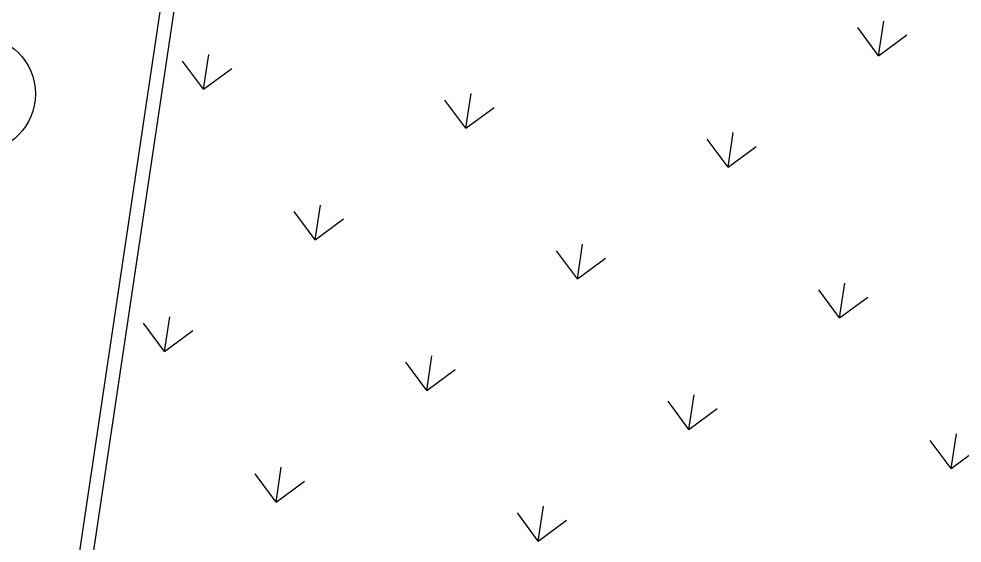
# Model space of a CAD drawing. Header units: millimetres. Extents: x 338 to 506, y 179 to 335.
# Drawn here: x 458.06 to 468.29, y 221.02 to 226.71 of the extents above; entities that cross this region are included whole.
import ezdxf

# ---------------------------------------------------------------- set-up
doc = ezdxf.new("R2010")
doc.units = ezdxf.units.MM
doc.linetypes.add('DASHED2', pattern=[0.375, 0.25, -0.125])
for name, color, linetype in [('ANDEN', 251, 'Continuous'), ('EJES_DE_COLUMNA', 255, 'DASHED2'), ('MUROS', 32, 'Continuous')]:
    doc.layers.add(name, color=color, linetype=linetype)

# ---------------------------------------------------------------- blocks, each defined once
blk = doc.blocks.new('*X965')
at = {"color": 0}
for p, q in [((50.718, 32.933), (50.987, 33.203)), ((53.592, 32.933), (53.861, 33.203)), ((50.718, 32.933), (50.987, 32.664)), ((50.718, 32.933), (51.099, 32.933)), ((53.592, 32.933), (53.861, 32.664)), ((53.592, 32.933), (53.973, 32.933)), ((49.281, 31.496), (49.551, 31.766)), ((52.155, 31.496), (52.424, 31.766)), ((49.281, 31.496), (49.551, 31.227)), ((49.281, 31.496), (49.662, 31.496)), ((52.155, 31.496), (52.424, 31.227)), ((52.155, 31.496), (52.536, 31.496)), ((50.718, 30.059), (50.987, 30.329)), ((53.592, 30.059), (53.861, 30.329)), ((50.718, 30.059), (50.987, 29.79)), ((50.718, 30.059), (51.099, 30.059)), ((53.592, 30.059), (53.861, 29.79)), ((53.592, 30.059), (53.973, 30.059)), ((49.281, 28.623), (49.551, 28.892)), ((52.155, 28.623), (52.424, 28.892)), ((49.281, 28.623), (49.551, 28.353)), ((49.281, 28.623), (49.662, 28.623)), ((52.155, 28.623), (52.424, 28.353)), ((52.155, 28.623), (52.536, 28.623)), ((50.718, 27.186), (50.987, 27.455)), ((53.592, 27.186), (53.861, 27.455)), ((50.718, 27.186), (50.987, 26.916)), ((50.718, 27.186), (51.099, 27.186)), ((53.592, 27.186), (53.861, 26.916)), ((53.592, 27.186), (53.973, 27.186)), ((52.155, 25.749), (52.424, 26.018)), ((55.029, 25.749), (55.298, 26.018)), ((52.155, 25.749), (52.424, 25.479)), ((52.155, 25.749), (52.536, 25.749)), ((55.029, 25.749), (55.298, 25.479)), ((55.029, 25.749), (55.41, 25.749)), ((50.718, 24.312), (50.987, 24.581)), ((50.718, 24.312), (50.987, 24.043)), ((50.718, 24.312), (51.099, 24.312))]:
    blk.add_line(p, q, dxfattribs=at)
blk = doc.blocks.new('EJES_ESTRUCTURALES')
at = {"layer": 'EJES_DE_COLUMNA', "color": 9, "linetype": 'Continuous'}
blk.add_circle((684.40203, 130.6363), 0.63, dxfattribs=at)
blk = doc.blocks.new('A$C7152A42C')
at = {"layer": 'ANDEN'}
for points in [[(122.05847, 33.52703), (122.05847, 2.91598), (35.6068, 17.59263), (35.6068, 33.52703)], [(121.90847, 33.37703), (121.90847, 3.09359), (35.7568, 17.71931), (35.7568, 33.37703)]]:
    blk.add_lwpolyline(points, close=True, dxfattribs=at)
at = {"layer": 'ANDEN', "color": 251, "linetype": 'Continuous'}
blk.add_blockref('*X965', (0, 0), dxfattribs=at)
at = {"layer": 'EJES_DE_COLUMNA'}
blk.add_blockref('EJES_ESTRUCTURALES', (-631.22088, -95.28525), dxfattribs=at)

msp = doc.modelspace()

# ---------------------------------------------------------------- block references
at = {"layer": 'MUROS', "color": 32, "rotation": 81.53046525965426}
msp.add_blockref('A$C7152A42C', (484.748, 168.084), dxfattribs=at)

doc.saveas('drawing.dxf')
